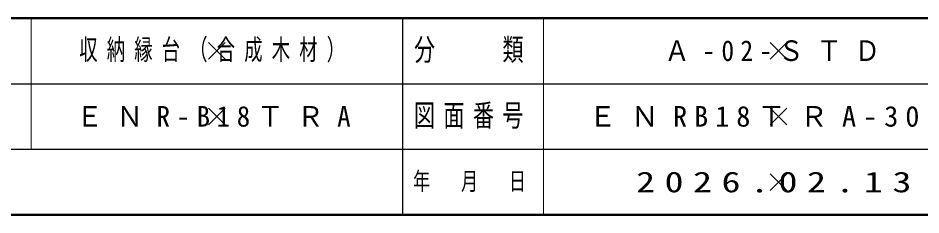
# Model space of a CAD drawing. Units: millimetres on the paper, enlarged 20 times. Extents: x -7700 to 0, y 0 to 5340.
# Drawn here: x -3518 to -1597, y 0 to 420 of the extents above; entities that cross this region are included whole.
import ezdxf

# ---------------------------------------------------------------- set-up
doc = ezdxf.new("R2010")
doc.units = ezdxf.units.MM
doc.header["$LTSCALE"] = 20
doc.layers.add('layer2', color=4, linetype='Continuous', lineweight=13)
doc.layers.add('layer3', color=7, linetype='Continuous')
doc.styles.add('ＭＳ ゴシック', font='')
doc.styles.get('ＭＳ ゴシック').set_extended_font_data('MS Gothic')

# ---------------------------------------------------------------- blocks, each defined once
blk = doc.blocks.new('x')
at = {"color": 0, "linetype": 'Continuous', "lineweight": -2}
for p, q in [((-0.884, -0.884), (0.884, 0.884)), ((0.884, -0.884), (-0.884, 0.884))]:
    blk.add_line(p, q, dxfattribs=at)

msp = doc.modelspace()

# ---------------------------------------------------------------- linework, layer by layer
at = {"layer": 'layer2', "color": 7, "lineweight": 50}
for p, q in [((-7700, 420), (0, 420)), ((-7700, 0), (0, 0))]:
    msp.add_line(p, q, dxfattribs=at)
at = {"layer": 'layer2', "color": 7}
for p, q in [((-3490, 420), (-3490, 140)), ((-2400, 420), (-2400, 0))]:
    msp.add_line(p, q, dxfattribs=at)
at = {"layer": 'layer2', "color": 6, "lineweight": 25}
for p, q in [((-2700, 420), (-2700, 0)), ((-3750, 280), (-1400, 280)), ((-4850, 140), (0, 140))]:
    msp.add_line(p, q, dxfattribs=at)

# ---------------------------------------------------------------- block references
at = {"layer": 'layer2', "color": 7, "xscale": 20, "yscale": 20}
for p in [(-3095, 350), (-1900, 350), (-3095, 210), (-1900, 210), (-1900, 70)]:
    msp.add_blockref('x', p, dxfattribs=at)

# ---------------------------------------------------------------- texts
at = {"layer": 'layer2', "attachment_point": 5, "style": 'ＭＳ ゴシック'}
for s, insert, char_height in [('\\T1.4;\\W0.7;分\u3000\u3000類', (-2550, 350), 46.92), ('\\T1.4;\\W0.7;図面番号', (-2550, 210), 46.92), ('\\T1.4;\\W0.7;年\u3000月\u3000日', (-2550, 70), 38.12)]:
    msp.add_mtext(s, dxfattribs=dict(at, insert=insert, char_height=char_height))
at = {"layer": 'layer3', "char_height": 43.99, "attachment_point": 5, "style": 'ＭＳ ゴシック'}
for s, insert in [('\\T1.5;\\W0.65;収納縁台（合成木材）', (-3095, 350)), ('\\T1.5;\\W0.9;Ａ-02-ＳＴＤ', (-1900, 350)), ('\\T1.5;\\W0.95;ＥＮR-B18ＴＲA', (-3095, 210)), ('\\T1.5;ＥＮRB18ＴＲA-3010', (-1900, 210)), ('\\T1.5;\\W1.35;2026.02.13', (-1900, 70))]:
    msp.add_mtext(s, dxfattribs=dict(at, insert=insert))

doc.saveas('drawing.dxf')
